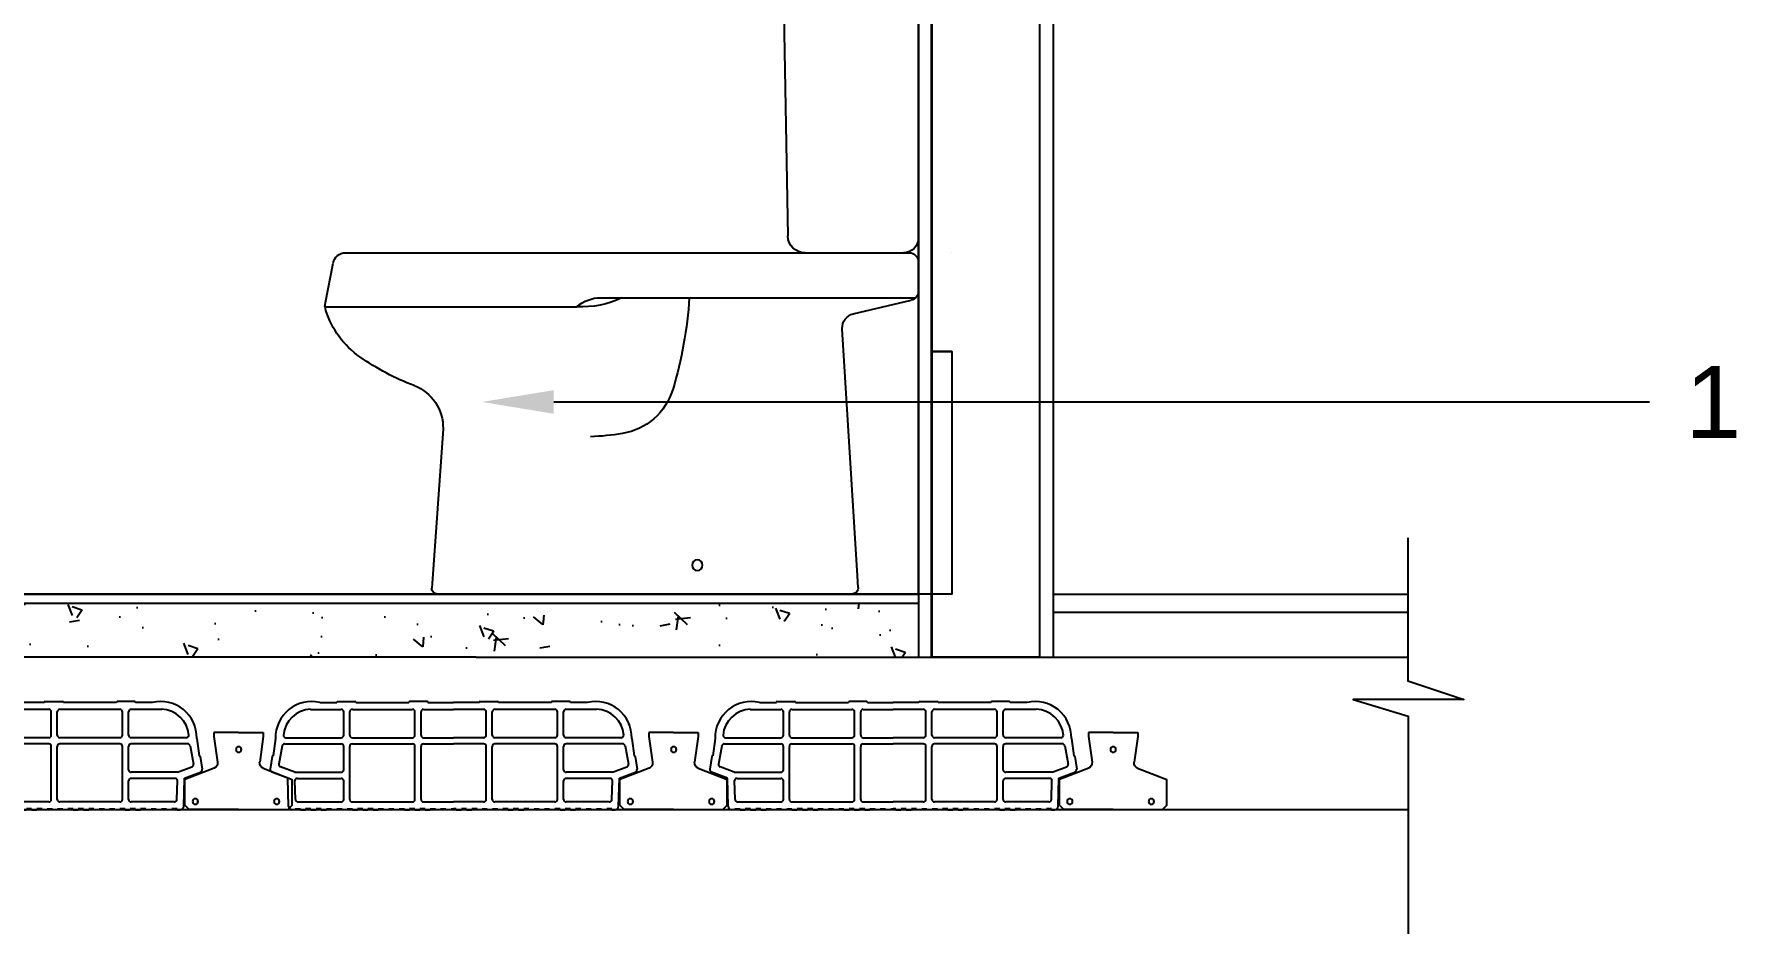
# Model space of a CAD drawing. Header units: metres. Extents: x 198 to 412, y -54 to 17.
# Drawn here: x 272.223 to 274.122, y -26.536 to -25.534 of the extents above; entities that cross this region are included whole.
import ezdxf
from ezdxf import colors
from ezdxf.entities.mleader import LeaderData, LeaderLine
from ezdxf.math import Vec2, Vec3

# ---------------------------------------------------------------- set-up
doc = ezdxf.new("R2010")
doc.units = ezdxf.units.M
doc.header["$LTSCALE"] = 10
for name, color, linetype in [('02', 2, 'Continuous'), ('1_MUROS', 6, 'Continuous'), ('A-MUROS', 6, 'Continuous'), ('A-PISOS', 1, 'Continuous'), ('A-Revoques', 1, 'Continuous'), ('A-TEXTOS', 2, 'Continuous'), ('Corte t', 2, 'Continuous'), ('HT-253', 253, 'Continuous'), ('Losa rap sapito', 251, 'Continuous'), ('piso', 1, 'Continuous'), ('Sanitarios', 2, 'Continuous'), ('TCOTA', 1, 'Continuous'), ('TM-REVEST', 252, 'Continuous'), ('TM-REVOQUE', 2, 'Continuous')]:
    doc.layers.add(name, color=color, linetype=linetype)
doc.styles.add('ARIAL', font='arial.ttf')

# ---------------------------------------------------------------- blocks, each defined once
blk = doc.blocks.new('VIGUETA NUEVA')
at = {"layer": '02'}
for p, q in [((852.3054, 1549.6661), (852.2767, 1549.6661)), ((852.2767, 1549.6661), (852.2767, 1549.6611)), ((852.2767, 1549.6611), (852.2809, 1549.6312)), ((852.3054, 1549.6661), (852.3342, 1549.6661)), ((852.3342, 1549.6611), (852.3299, 1549.6312)), ((852.3342, 1549.6661), (852.3342, 1549.6611)), ((852.2769, 1549.6243), (852.2429, 1549.6111)), ((852.2429, 1549.5811), (852.2429, 1549.6111)), ((852.3339, 1549.6243), (852.3679, 1549.6111)), ((852.3679, 1549.5811), (852.3679, 1549.6111)), ((852.2429, 1549.5811), (852.2479, 1549.5761)), ((852.3054, 1549.5761), (852.2479, 1549.5761)), ((852.3054, 1549.5761), (852.3629, 1549.5761)), ((852.3679, 1549.5811), (852.3629, 1549.5761))]:
    blk.add_line(p, q, dxfattribs=at)
for centre, start, end in [((852.2739, 1549.6307), 294.8533, 4.4381), ((852.3369, 1549.6307), 175.5619, 245.1467)]:
    blk.add_arc(centre, 0.00704, start, end, dxfattribs=at)
blk = doc.blocks.new('VIGUETA NUEVA1')
at = {"layer": 'piso'}
for centre in [(0, -0.02), (-0.0444, -0.0805), (0.0504, -0.0805)]:
    blk.add_circle(centre, 0.00324, dxfattribs=at)
at = {"layer": '1_MUROS'}
blk.add_blockref('VIGUETA NUEVA', (-852.3054, -1549.6661), dxfattribs=at)
blk = doc.blocks.new('Losa rap zapito')
at = {"layer": 'Losa rap sapito'}
for p, q in [((283.7813, -291.7641), (283.8003, -291.7641)), ((283.8012, -291.7632), (283.8205, -291.7632)), ((283.8215, -291.7641), (283.8806, -291.7641)), ((283.9008, -291.7632), (283.8815, -291.7632)), ((283.9018, -291.7641), (283.9304, -291.7641)), ((283.959, -291.7641), (283.9304, -291.7641)), ((283.9599, -291.7632), (283.9792, -291.7632)), ((284.0393, -291.7641), (283.9802, -291.7641)), ((284.0595, -291.7632), (284.0402, -291.7632)), ((284.0795, -291.7641), (284.0605, -291.7641)), ((283.7711, -291.7719), (283.8051, -291.7719)), ((283.808, -291.8006), (283.808, -291.7747)), ((283.8147, -291.8006), (283.8147, -291.7747)), ((283.8176, -291.7719), (283.8844, -291.7719)), ((283.8873, -291.8006), (283.8873, -291.7747)), ((283.8941, -291.8006), (283.8941, -291.7747)), ((283.897, -291.7719), (283.9304, -291.7719)), ((283.9638, -291.7719), (283.9304, -291.7719)), ((283.9667, -291.8006), (283.9667, -291.7747)), ((283.9734, -291.8006), (283.9734, -291.7747)), ((284.0431, -291.7719), (283.9763, -291.7719)), ((284.046, -291.8006), (284.046, -291.7747)), ((284.0527, -291.8006), (284.0527, -291.7747)), ((284.0896, -291.7719), (284.0556, -291.7719)), ((283.7437, -291.8035), (283.8051, -291.8035)), ((283.8176, -291.8035), (283.8844, -291.8035)), ((283.897, -291.8035), (283.9304, -291.8035)), ((283.9638, -291.8035), (283.9304, -291.8035)), ((284.0431, -291.8035), (283.9763, -291.8035)), ((284.117, -291.8035), (284.0556, -291.8035)), ((283.732, -291.8042), (283.7293, -291.8235)), ((283.7394, -291.8124), (283.7357, -291.8329)), ((283.7422, -291.8103), (283.8051, -291.8103)), ((283.7534, -291.8103), (283.8051, -291.8103)), ((283.808, -291.8391), (283.808, -291.8132)), ((283.8147, -291.8721), (283.8147, -291.8132)), ((283.8176, -291.8103), (283.8844, -291.8103)), ((283.8873, -291.8721), (283.8873, -291.8132)), ((283.8941, -291.8721), (283.8941, -291.8132)), ((283.897, -291.8103), (283.9304, -291.8103)), ((283.9638, -291.8103), (283.9304, -291.8103)), ((283.9667, -291.8721), (283.9667, -291.8132)), ((283.9734, -291.8721), (283.9734, -291.8132)), ((284.0431, -291.8103), (283.9763, -291.8103)), ((284.046, -291.8721), (284.046, -291.8132)), ((284.0527, -291.8391), (284.0527, -291.8132)), ((284.1186, -291.8103), (284.0556, -291.8103)), ((284.1073, -291.8103), (284.0556, -291.8103)), ((284.1214, -291.8124), (284.125, -291.8329)), ((284.1287, -291.8042), (284.1314, -291.8235)), ((283.7282, -291.8243), (283.7262, -291.8386)), ((283.7459, -291.8484), (283.728, -291.8417)), ((283.7534, -291.842), (283.7376, -291.836)), ((284.1073, -291.842), (284.1232, -291.836)), ((284.1149, -291.8484), (284.1327, -291.8417)), ((284.1325, -291.8243), (284.1346, -291.8386)), ((283.7466, -291.8799), (283.7459, -291.8484)), ((283.7534, -291.842), (283.8051, -291.842)), ((283.7542, -291.8721), (283.7536, -291.851)), ((283.7565, -291.8487), (283.8051, -291.8487)), ((283.808, -291.8721), (283.808, -291.8516)), ((284.0527, -291.8721), (284.0527, -291.8516)), ((284.1073, -291.842), (284.0556, -291.842)), ((284.1043, -291.8487), (284.0556, -291.8487)), ((284.1066, -291.8721), (284.1071, -291.851)), ((284.1141, -291.8799), (284.1149, -291.8484)), ((283.7571, -291.8749), (283.8051, -291.8749)), ((283.8176, -291.8749), (283.8844, -291.8749)), ((283.897, -291.8749), (283.9304, -291.8749)), ((283.9638, -291.8749), (283.9304, -291.8749)), ((284.0431, -291.8749), (283.9763, -291.8749)), ((284.1037, -291.8749), (284.0556, -291.8749)), ((283.7541, -291.8836), (283.7504, -291.8836)), ((283.7541, -291.8836), (283.7516, -291.8836)), ((283.7541, -291.8836), (283.7516, -291.8836)), ((283.7541, -291.8836), (283.7541, -291.8827)), ((283.7541, -291.8827), (283.7598, -291.8827)), ((283.7598, -291.8836), (283.7598, -291.8827)), ((283.7598, -291.8836), (283.7656, -291.8836)), ((283.7714, -291.8827), (283.7656, -291.8827)), ((283.7656, -291.8836), (283.7656, -291.8827)), ((283.7714, -291.8836), (283.7714, -291.8827)), ((283.7714, -291.8836), (283.7772, -291.8836)), ((283.7772, -291.8836), (283.7772, -291.8827)), ((283.783, -291.8827), (283.7772, -291.8827)), ((283.783, -291.8836), (283.783, -291.8827)), ((283.783, -291.8836), (283.7887, -291.8836)), ((283.7887, -291.8836), (283.7887, -291.8827)), ((283.7887, -291.8827), (283.7945, -291.8827)), ((283.7945, -291.8836), (283.7945, -291.8827)), ((283.8003, -291.8836), (283.7945, -291.8836)), ((283.8003, -291.8827), (283.8061, -291.8827)), ((283.8003, -291.8836), (283.8003, -291.8827)), ((283.8061, -291.8836), (283.8061, -291.8827)), ((283.8119, -291.8836), (283.8061, -291.8836)), ((283.8119, -291.8827), (283.8176, -291.8827)), ((283.8119, -291.8836), (283.8119, -291.8827)), ((283.8119, -291.8827), (283.8176, -291.8827)), ((283.8176, -291.8836), (283.8176, -291.8827)), ((283.8176, -291.8836), (283.8234, -291.8836)), ((283.8292, -291.8827), (283.8234, -291.8827)), ((283.8234, -291.8836), (283.8234, -291.8827)), ((283.8292, -291.8836), (283.8292, -291.8827)), ((283.8292, -291.8836), (283.835, -291.8836)), ((283.835, -291.8836), (283.835, -291.8827)), ((283.8408, -291.8827), (283.835, -291.8827)), ((283.8408, -291.8836), (283.8408, -291.8827)), ((283.8408, -291.8836), (283.8465, -291.8836)), ((283.8465, -291.8836), (283.8465, -291.8827)), ((283.8465, -291.8827), (283.8523, -291.8827)), ((283.8523, -291.8836), (283.8523, -291.8827)), ((283.8581, -291.8836), (283.8523, -291.8836)), ((283.8581, -291.8827), (283.8639, -291.8827)), ((283.8581, -291.8836), (283.8581, -291.8827)), ((283.8639, -291.8836), (283.8639, -291.8827)), ((283.8697, -291.8836), (283.8639, -291.8836)), ((283.8697, -291.8827), (283.8755, -291.8827)), ((283.8697, -291.8836), (283.8697, -291.8827)), ((283.8697, -291.8827), (283.8755, -291.8827)), ((283.8755, -291.8836), (283.8755, -291.8827)), ((283.8755, -291.8836), (283.8812, -291.8836)), ((283.887, -291.8827), (283.8812, -291.8827)), ((283.8812, -291.8836), (283.8812, -291.8827)), ((283.887, -291.8836), (283.887, -291.8827)), ((283.887, -291.8836), (283.8928, -291.8836)), ((283.8928, -291.8836), (283.8928, -291.8827)), ((283.8986, -291.8827), (283.8928, -291.8827)), ((283.8986, -291.8836), (283.8986, -291.8827)), ((283.8986, -291.8836), (283.9044, -291.8836)), ((283.9044, -291.8836), (283.9044, -291.8827)), ((283.9044, -291.8827), (283.9101, -291.8827)), ((283.9101, -291.8836), (283.9101, -291.8827)), ((283.9159, -291.8836), (283.9101, -291.8836)), ((283.9159, -291.8827), (283.9217, -291.8827)), ((283.9159, -291.8836), (283.9159, -291.8827)), ((283.9217, -291.8836), (283.9217, -291.8827)), ((283.9275, -291.8836), (283.9217, -291.8836)), ((283.9275, -291.8836), (283.9275, -291.8827)), ((283.9275, -291.8827), (283.9304, -291.8827)), ((283.9333, -291.8827), (283.9304, -291.8827)), ((283.9333, -291.8836), (283.9333, -291.8827)), ((283.9333, -291.8836), (283.939, -291.8836)), ((283.9448, -291.8827), (283.939, -291.8827)), ((283.939, -291.8836), (283.939, -291.8827)), ((283.9448, -291.8836), (283.9448, -291.8827)), ((283.9448, -291.8836), (283.9506, -291.8836)), ((283.9506, -291.8836), (283.9506, -291.8827)), ((283.9564, -291.8827), (283.9506, -291.8827)), ((283.9564, -291.8836), (283.9564, -291.8827)), ((283.9622, -291.8836), (283.9564, -291.8836)), ((283.9622, -291.8836), (283.9622, -291.8827)), ((283.9622, -291.8827), (283.9679, -291.8827)), ((283.9679, -291.8836), (283.9679, -291.8827)), ((283.9737, -291.8836), (283.9679, -291.8836)), ((283.9737, -291.8827), (283.9795, -291.8827)), ((283.9737, -291.8836), (283.9737, -291.8827)), ((283.9795, -291.8836), (283.9795, -291.8827)), ((283.9853, -291.8836), (283.9795, -291.8836)), ((283.9911, -291.8827), (283.9853, -291.8827)), ((283.9853, -291.8836), (283.9853, -291.8827)), ((283.9911, -291.8827), (283.9853, -291.8827)), ((283.9911, -291.8836), (283.9911, -291.8827)), ((283.9911, -291.8836), (283.9968, -291.8836)), ((284.0026, -291.8827), (283.9968, -291.8827)), ((283.9968, -291.8836), (283.9968, -291.8827)), ((284.0026, -291.8836), (284.0026, -291.8827)), ((284.0026, -291.8836), (284.0084, -291.8836)), ((284.0084, -291.8836), (284.0084, -291.8827)), ((284.0142, -291.8827), (284.0084, -291.8827)), ((284.0142, -291.8836), (284.0142, -291.8827)), ((284.02, -291.8836), (284.0142, -291.8836)), ((284.02, -291.8836), (284.02, -291.8827)), ((284.02, -291.8827), (284.0258, -291.8827)), ((284.0258, -291.8836), (284.0258, -291.8827)), ((284.0315, -291.8836), (284.0258, -291.8836)), ((284.0315, -291.8827), (284.0373, -291.8827)), ((284.0315, -291.8836), (284.0315, -291.8827)), ((284.0373, -291.8836), (284.0373, -291.8827)), ((284.0431, -291.8836), (284.0373, -291.8836)), ((284.0489, -291.8827), (284.0431, -291.8827)), ((284.0431, -291.8836), (284.0431, -291.8827)), ((284.0489, -291.8827), (284.0431, -291.8827)), ((284.0489, -291.8836), (284.0489, -291.8827)), ((284.0489, -291.8836), (284.0547, -291.8836)), ((284.0604, -291.8827), (284.0547, -291.8827)), ((284.0547, -291.8836), (284.0547, -291.8827)), ((284.0604, -291.8836), (284.0604, -291.8827)), ((284.0604, -291.8836), (284.0662, -291.8836)), ((284.0662, -291.8836), (284.0662, -291.8827)), ((284.072, -291.8827), (284.0662, -291.8827)), ((284.072, -291.8836), (284.072, -291.8827)), ((284.0778, -291.8836), (284.072, -291.8836)), ((284.0778, -291.8836), (284.0778, -291.8827)), ((284.0778, -291.8827), (284.0836, -291.8827)), ((284.0836, -291.8836), (284.0836, -291.8827)), ((284.0893, -291.8836), (284.0836, -291.8836)), ((284.0893, -291.8827), (284.0951, -291.8827)), ((284.0893, -291.8836), (284.0893, -291.8827)), ((284.0951, -291.8836), (284.0951, -291.8827)), ((284.1009, -291.8836), (284.0951, -291.8836)), ((284.1009, -291.8836), (284.1009, -291.8827)), ((284.1067, -291.8827), (284.1009, -291.8827)), ((284.1067, -291.8836), (284.1067, -291.8827)), ((284.1067, -291.8836), (284.1092, -291.8836)), ((284.1067, -291.8836), (284.1092, -291.8836)), ((284.1067, -291.8836), (284.1103, -291.8836))]:
    blk.add_line(p, q, dxfattribs=at)
for centre, radius, start, end in [((283.7724, -291.8035), 0.0404, 77.2971, 181.0135), ((283.8012, -291.7641), 0.000963, 90, 180), ((283.8205, -291.7641), 0.000963, 0, 90), ((283.8815, -291.7641), 0.000963, 90, 180), ((283.9008, -291.7641), 0.000963, 0, 90), ((283.9599, -291.7641), 0.000963, 90, 180), ((283.9792, -291.7641), 0.000963, 0, 90), ((284.0402, -291.7641), 0.000963, 90, 180), ((284.0595, -291.7641), 0.000963, 0, 90), ((284.0883, -291.8035), 0.0404, 358.9865, 102.7029), ((283.7724, -291.8035), 0.0317, 92.259, 174.7894), ((283.8051, -291.7747), 0.00289, 0, 90), ((283.8176, -291.7747), 0.00289, 90, 180), ((283.8844, -291.7747), 0.00289, 0, 90), ((283.897, -291.7747), 0.00289, 90, 180), ((283.9638, -291.7747), 0.00289, 0, 90), ((283.9763, -291.7747), 0.00289, 90, 180), ((284.0431, -291.7747), 0.00289, 0, 90), ((284.0556, -291.7747), 0.00289, 90, 180), ((284.0883, -291.8035), 0.0317, 5.2106, 87.741), ((283.7437, -291.8006), 0.00289, 180.2316, 270), ((283.8051, -291.8006), 0.00289, 270, 0), ((283.8176, -291.8006), 0.00289, 180, 270), ((283.8844, -291.8006), 0.00289, 270, 0), ((283.897, -291.8006), 0.00289, 180, 270), ((283.9638, -291.8006), 0.00289, 270, 0), ((283.9763, -291.8006), 0.00289, 180, 270), ((284.0431, -291.8006), 0.00289, 270, 0), ((284.0556, -291.8006), 0.00289, 180, 270), ((284.117, -291.8006), 0.00289, 270, 359.7684), ((283.7422, -291.8132), 0.00289, 90, 165.2593), ((283.8051, -291.8132), 0.00289, 0, 90), ((283.8176, -291.8132), 0.00289, 90, 180), ((283.8844, -291.8132), 0.00289, 0, 90), ((283.897, -291.8132), 0.00289, 90, 180), ((283.9638, -291.8132), 0.00289, 0, 90), ((283.9763, -291.8132), 0.00289, 90, 180), ((284.0431, -291.8132), 0.00289, 0, 90), ((284.0556, -291.8132), 0.00289, 90, 180), ((284.1186, -291.8132), 0.00289, 14.7407, 90), ((283.729, -291.839), 0.00289, 171.8699, 249.444), ((283.7292, -291.8244), 0.000963, 81.8699, 171.8699), ((283.7386, -291.8333), 0.00289, 171.8699, 249.444), ((283.8051, -291.8391), 0.00289, 270, 0), ((284.0556, -291.8391), 0.00289, 180, 270), ((284.1222, -291.8333), 0.00289, 290.556, 8.1301), ((284.1316, -291.8244), 0.000963, 8.1301, 98.1301), ((284.1317, -291.839), 0.00289, 290.556, 8.1301), ((283.7565, -291.8516), 0.00289, 90, 168.5947), ((283.8051, -291.8516), 0.00289, 0, 90), ((284.0556, -291.8516), 0.00289, 90, 180), ((284.1043, -291.8516), 0.00289, 11.4053, 90), ((283.7571, -291.8721), 0.00289, 180, 271.41), ((283.8051, -291.8721), 0.00289, 270, 0), ((283.8176, -291.8721), 0.00289, 180, 270), ((283.8844, -291.8721), 0.00289, 270, 0), ((283.897, -291.8721), 0.00289, 180, 270), ((283.9638, -291.8721), 0.00289, 270, 0), ((283.9763, -291.8721), 0.00289, 180, 270), ((284.0431, -291.8721), 0.00289, 270, 0), ((284.0556, -291.8721), 0.00289, 180, 270), ((284.1037, -291.8721), 0.00289, 268.59, 0), ((283.7505, -291.8797), 0.0039, 182.4799, 268.1248), ((284.1102, -291.8797), 0.0039, 271.8752, 357.5201)]:
    blk.add_arc(centre, radius, start, end, dxfattribs=at)
blk = doc.blocks.new('DADAAAA')
at = {"ltscale": 0.016707}
blk.add_line((536.6538, 11749.4111, 0), (536.6538, 11749.4144, 0), dxfattribs=at)
at = {"ltscale": 0.017205}
blk.add_line((536.7018, 11749.411, 0), (536.7018, 11749.4144, 0), dxfattribs=at)
at = {"ltscale": 0.143874}
blk.add_line((536.6031, 11749.3955, 0), (536.6008, 11749.3668, 0), dxfattribs=at)
at = {"ltscale": 0.102877}
blk.add_line((536.7503, 11749.3882, 0), (536.7523, 11749.3678, 0), dxfattribs=at)
for p, q in [((536.6008, 11749.0681, 0), (536.6008, 11749.3668, 0)), ((536.7514, 11749.3668, 0), (536.6008, 11749.3668, 0)), ((536.7514, 11749.3668, 0), (536.7462, 11749.0703, 0)), ((537.2387, 11749.0516, 0), (536.611, 11749.0516, 0)), ((536.7272, 11749.0517, 0), (536.6173, 11749.0517, 0)), ((536.9545, 11749.0016, 0), (536.6034, 11749.0016, 0)), ((537.261, 11748.9916, 0), (536.981, 11748.9916, 0)), ((536.6688, 11748.6919, 0), (536.6856, 11748.9671, 0)), ((537.1301, 11748.8556, 0), (537.1425, 11748.678, 0)), ((537.1365, 11748.6716, 0), (536.675, 11748.6716, 0))]:
    blk.add_line(p, q)
at = {"ltscale": 0.01772}
blk.add_line((536.7479, 11749.3668, 0), (536.7514, 11749.3668, 0), dxfattribs=at)
at = {"ltscale": 0.00015}
blk.add_line((536.7511, 11749.3567, 0), (536.7511, 11749.3567, 0), dxfattribs=at)
at = {"ltscale": 0.165352}
blk.add_line((536.601, 11749.0416, 0), (536.601, 11749.0085, 0), dxfattribs=at)
at = {"ltscale": 0.224859}
blk.add_line((537.2611, 11748.9961, 0), (537.2525, 11749.0402, 0), dxfattribs=at)
at = {"ltscale": 0.331632}
blk.add_line((536.6733, 11748.9837, 0), (536.6087, 11748.9988, 0), dxfattribs=at)
at = {"ltscale": 0.023054}
blk.add_line((537.2619, 11748.9916, 0), (537.2611, 11748.9961, 0), dxfattribs=at)
at = {"ltscale": 0.004861}
blk.add_line((537.2619, 11748.9916, 0), (537.261, 11748.9916, 0), dxfattribs=at)
at = {"ltscale": 0.064816}
blk.add_line((536.668, 11748.679, 0), (536.6688, 11748.6919, 0), dxfattribs=at)
blk.add_circle((536.847, 11748.7037, 0), 0.00591)
for centre, radius, start, end in [((536.6558, 11749.4144, 0), 0.002, 91.3801, 180), ((536.6778, 11748.5012, 0), 0.9155, 90, 91.3801), ((536.6778, 11748.5012, 0), 0.9155, 88.6199, 90), ((536.6998, 11749.4144, 0), 0.002, 0, 88.6199), ((536.6181, 11749.3941, 0), 0.015, 93.9281, 174.525), ((536.6763, 11748.5019, 0), 0.9093, 86.7422, 93.7394), ((536.7266, 11749.3859, 0), 0.0238, 5.5662, 86.7422), ((536.7514, 11749.3677, 0), 0.000878, 269.267, 4.8776), ((536.7272, 11749.0707, 0), 0.019, 270, 358.933), ((536.6173, 11749.0681, 0), 0.0164, 180, 270), ((536.611, 11749.0416, 0), 0.01, 90, 180), ((537.2387, 11749.0376, 0), 0.014, 11, 90), ((536.611, 11749.0085, 0), 0.01, 180, 256.8268), ((537.3051, 11749.0295, 0), 0.45, 183.5596, 196.8342), ((536.9749, 11749.0914, 0), 0.1, 243.9194, 273.4607), ((536.9545, 11748.9616, 0), 0.04, 48.5904, 90), ((537.2434, 11748.9927, 0), 0.018, 342.3298, 11), ((536.6696, 11748.9681, 0), 0.016, 356.5, 76.8268), ((537.1653, 11749.0176, 0), 0.1, 305.047, 342.3298), ((537.0648, 11749.1608, 0), 0.275, 290.7823, 305.047), ((536.9414, 11748.9195, 0), 0.07, 196.8342, 260.8672), ((537.1801, 11748.857, 0), 0.05, 110.7823, 181.6005), ((536.9779, 11749.1465, 0), 0.3, 260.8672, 267.7156), ((536.675, 11748.6786, 0), 0.007, 176.5, 270), ((537.1365, 11748.6776, 0), 0.006, 270, 4)]:
    blk.add_arc(centre, radius, start, end)

msp = doc.modelspace()

# ---------------------------------------------------------------- hatches: boundary and pattern name
at = {"layer": 'HT-253'}
h = msp.add_hatch(dxfattribs=at)
h.set_pattern_fill('AR-CONC', color=256, scale=0.0007, angle=90)
h.set_pattern_definition([(140, (-270.86666, -11797.42459), (0.0111573599, 0.1275292683), [0.013335, -0.146685]), (85, (-270.86666, -11797.42459), (-0.1337397917, -0.024670395), [0.010668, -0.1173484089]), (190.4514447, (-270.86573, -11797.41396), (-0.1225824263, 0.102858873), [0.0113330062, -0.1246631712]), (136.1842, (-270.90222, -11797.42459), (0.0294296296, 0.1897553286), [0.0200025, -0.2200275]), (186.6355576, (-270.89977, -11797.40878), (-0.1731982872, 0.1661828938), [0.0169995162, -0.1869949257]), (81.1841512, (-270.90222, -11797.4246), (-0.1731982872, 0.166182894), [0.016001977, -0.1760218123]), (111, (-270.89333, -11797.40681), (0.0715856387, 0.1061300739), [0.013335, -0.146685]), (56, (-270.89333, -11797.40681), (-0.1289315763, 0.0432614198), [0.010668, -0.117348]), (161.451445, (-270.88736, -11797.39797), (-0.0573459382, 0.1493914935), [0.0113330062, -0.1246629563]), (127.5, (-270.86666, -11797.42459), (-0.05918852721, 0.00216202228), [0, -0.1159256, 0, -0.119126, 0, -0.1177925]), (97.5, (-270.86666, -11797.42459), (-0.07012640237, 0.04677376376), [0, -0.0679196, 0, -0.1132586, 0, -0.0448945]), (57.5, (-270.86666, -11797.46424), (0.0040101208, 0.09491341662), [0, -0.04445, 0, -0.138684, 0, -0.184023]), (47.5, (-270.86666, -11797.48202), (-0.0177985437, 0.10369042697), [0, -0.057785, 0, -0.0921004, 0, -0.130683])])
h.paths.add_polyline_path([(273.2073, -26.1677), (271.4499, -26.1677), (271.4499, -26.1877), (271.4499, -26.1977), (270.7364, -26.1977), (270.7364, -26.2277), (271.9563, -26.2277), (272.1563, -26.2277), (273.2073, -26.2277)])

# ---------------------------------------------------------------- linework, layer by layer
at = {"color": 2}
for p, q in [((273.2073, -26.1577), (271.624, -26.1577)), ((273.3573, -26.1577), (273.7521, -26.1577))]:
    msp.add_line(p, q, dxfattribs=at)
at = {"color": 5}
for p, q in [((272.5147, -26.2277), (270.6313, -26.2277)), ((272.7147, -26.2277), (272.5147, -26.2277)), ((272.7147, -26.2277), (273.7521, -26.2277)), ((273.7527, -26.3977), (270.6313, -26.3977))]:
    msp.add_line(p, q, dxfattribs=at)
at = {"layer": '02', "color": 3}
msp.add_lwpolyline([(273.7521, -26.095), (273.7521, -26.2543), (273.8146, -26.2751), (273.6913, -26.2751), (273.7527, -26.2937), (273.7527, -26.536)], dxfattribs=at)
at = {"layer": 'A-MUROS'}
msp.add_line((273.2223, -22.8277), (273.2223, -26.2277), dxfattribs=at)
msp.add_lwpolyline([(273.222, -26.2277), (273.222, -22.8277), (273.3422, -22.8277), (273.3422, -26.2277), (273.222, -26.2277)], close=True, dxfattribs=at)
at = {"layer": 'A-PISOS'}
msp.add_line((273.3573, -26.1777), (273.7521, -26.1777), dxfattribs=at)
for points in [[(270.7264, -26.1877), (271.624, -26.1877), (271.624, -26.1577), (273.2073, -26.1577)], [(270.7266, -26.1977), (271.624, -26.1977), (271.624, -26.1677), (273.2073, -26.1677)]]:
    msp.add_lwpolyline(points, dxfattribs=at)
at = {"layer": 'A-Revoques'}
for p, q in [((273.2073, -22.8277), (273.2073, -26.2277)), ((273.2073, -22.8277), (273.2073, -26.2277)), ((273.3573, -22.8277), (273.3573, -26.2277))]:
    msp.add_line(p, q, dxfattribs=at)
at = {"layer": 'TCOTA'}
msp.add_lwpolyline([(273.7521, -26.095), (273.7521, -26.2543)], dxfattribs=at)
at = {"layer": 'TM-REVEST'}
for points in [[(273.2446, -25.7776), (273.2446, -25.7777)], [(273.2214, -25.8877), (273.2446, -25.8877), (273.2446, -26.1577), (272.6449, -26.1577)], [(273.2446, -25.8877), (273.2214, -25.8877)]]:
    msp.add_lwpolyline(points, dxfattribs=at)
at = {"layer": 'TM-REVOQUE'}
msp.add_line((273.2073, -26.1577), (273.2073, -22.8277), dxfattribs=at)
msp.add_lwpolyline([(273.2073, -22.8277), (273.2073, -26.1877)], dxfattribs=at)

# ---------------------------------------------------------------- block references
at = {"layer": 'A-MUROS'}
for p in [(-11.7249, 265.4859), (-11.2406, 265.4859), (-10.7511, 265.4859)]:
    msp.add_blockref('Losa rap zapito', p, dxfattribs=at)
at = {"layer": 'Corte t', "xscale": -0.9559179682510148, "yscale": 0.9559179682510148, "zscale": 0.9559179682510148}
for p in [(272.4504, -26.3116), (272.9347, -26.3116), (273.4241, -26.3116)]:
    msp.add_blockref('VIGUETA NUEVA1', p, dxfattribs=at)
at = {"layer": 'Sanitarios', "xscale": -1}
msp.add_blockref('DADAAAA', (809.8081, -11774.8292, 0), dxfattribs=at)

# ---------------------------------------------------------------- leaders
at = {"layer": 'A-TEXTOS'}
ml = msp.add_multileader_mtext('Standard', dxfattribs=at)
ml.set_content('1', color=256, style='ARIAL')
ml.set_leader_properties(color=1)
ml.build(insert=Vec2(0, 0))
ml.multileader.update_dxf_attribs({"has_text_frame": 1, "arrow_head_size": 0.08, "scale": 0.02})
ctx = ml.context
ctx.base_point, ctx.scale, ctx.char_height, ctx.arrow_head_size, ctx.landing_gap_size, ctx.plane_origin = Vec3(274.0214, -25.9437), 0.02, 0.08, 0.08, 0.04, Vec3(273.3354, -25.9437)
notes = []
notes.append((ctx, [(0, (1, 1, 0), (273.8614, -25.9437), (1, 0), 0.16, [(0, [(272.7213, -25.9437)], 0, [])])]))
ctx.mtext.insert, ctx.mtext.flow_direction = Vec3(274.0614, -25.9037), 5
for ctx, leaders in notes:
    for number, flags, end, landing, length, lines in leaders:
        leader = LeaderData()
        leader.index, (leader.has_last_leader_line, leader.has_dogleg_vector, leader.attachment_direction) = number, flags
        leader.last_leader_point, leader.dogleg_vector, leader.dogleg_length = Vec3(end), Vec3(landing), length
        for number, points, colour, breaks in lines:
            line = LeaderLine()
            line.index, line.vertices, line.color, line.breaks = number, Vec3.list(points), colors.encode_raw_color(colour), breaks
            leader.lines.append(line)
        ctx.leaders.append(leader)

doc.saveas('drawing.dxf')
